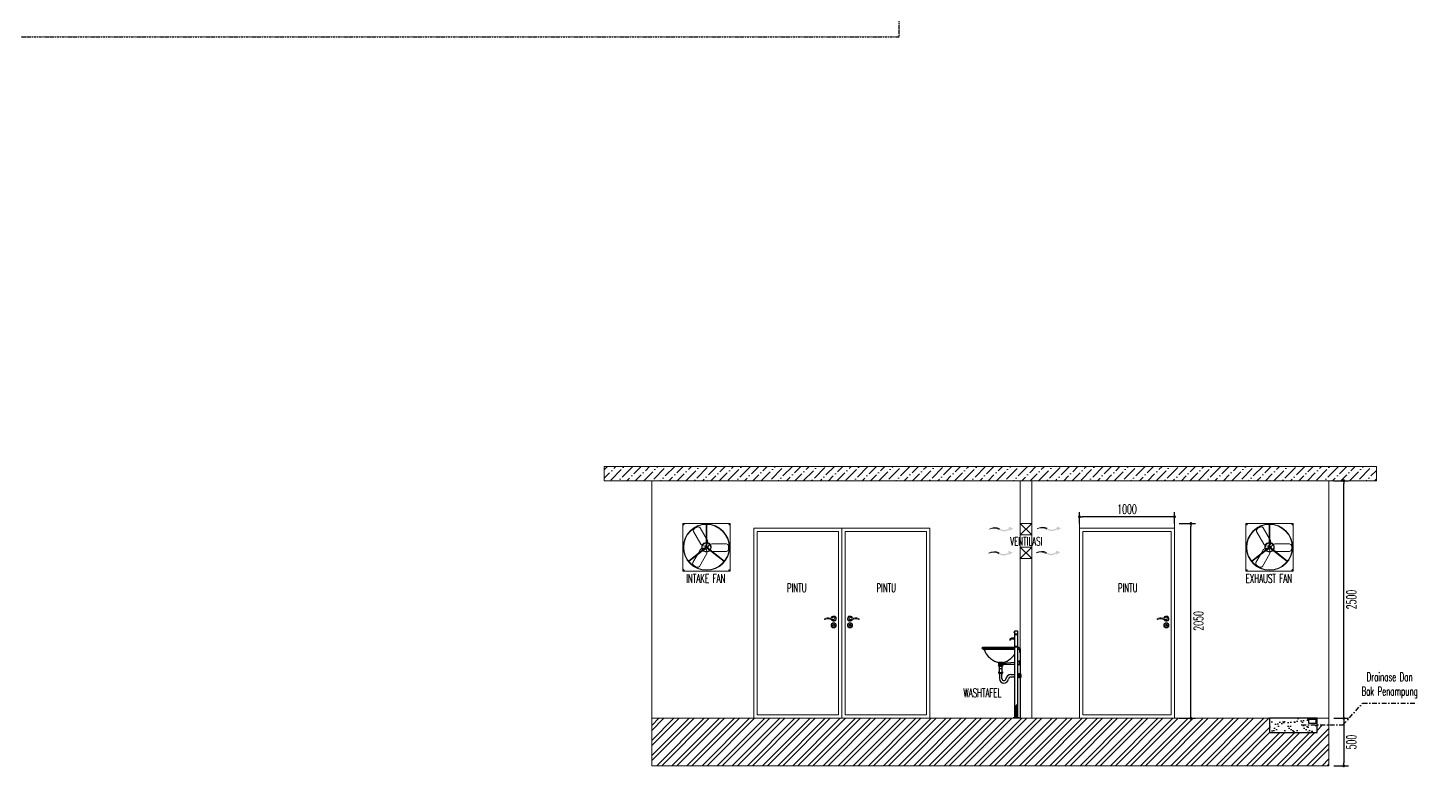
# Model space of a CAD drawing. Header units: millimetres. Extents: x -3140 to 122882, y -13467 to 35950.
# Drawn here: x 76951 to 91580, y 8049 to 15832 of the extents above; entities that cross this region are included whole.
import ezdxf

# ---------------------------------------------------------------- set-up
doc = ezdxf.new("R2010")
doc.units = ezdxf.units.MM
doc.header["$MEASUREMENT"] = 0
doc.linetypes.add('DASHDOT', pattern=[1, 0.5, -0.25, 0, -0.25])
for name, color, linetype, lineweight in [('C NOTASI', 3, 'Continuous', 5), ('inst ME', 7, 'Continuous', 13), ('J', 1, 'Continuous', 13)]:
    doc.layers.add(name, color=color, linetype=linetype, lineweight=lineweight)
doc.styles.add('300', font='rs.shx', dxfattribs={"width": 0.6, "height": 100})
doc.dimstyles.new('300', dxfattribs={"dimtxt": 50, "dimasz": 30, "dimexe": 50, "dimexo": 50, "dimgap": 30, "dimtad": 2, "dimdec": 0, "dimzin": 0, "dimtxsty": '300', "dimblk": 'DOT', "dimcen": 0.2, "dimclrd": 1, "dimclre": 1, "dimclrt": 3, "dimadec": 0, "dimazin": 0, "dimtfac": 1, "dimtdec": 0, "dimtix": 1, "dimtmove": 0, "dimatfit": 3, "dimfxl": 1, "dimtolj": 1, "dimtzin": 0, "dimarcsym": 0})

# ---------------------------------------------------------------- blocks, each defined once
blk = doc.blocks.new('Handle-01')
for centre, radius, start, end in [((-67, -55), 64.6, 70.65, 128.4783), ((-31, 66), 62.1, 256.7903, 291.8405), ((0, 0), 30, 198.0295, 169.9627), ((0, 0), 24, 204.5428, 168.2661), ((0, 0), 12, 259.2556, 132.4302), ((-105, -7), 3.6, 119.1006, 286.7307), ((-70, -64), 62.5, 75.7735, 122.6095), ((-12, 119), 130, 250.5926, 267.9682), ((63, 665), 680, 263.3155, 264.7224)]:
    blk.add_arc(centre, radius, start, end)
blk = doc.blocks.new('_Dot')
at = {"color": 0, "lineweight": -2}
blk.add_line((-0.5, 0), (-1, 0), dxfattribs=at)
at = {"color": 0, "const_width": 0.5}
blk.add_lwpolyline([(-0.25, 0, 1), (0.25, 0, 1)], format="xyb", close=True, dxfattribs=at)
blk = doc.blocks.new('*D104')
at = {"color": 1, "lineweight": -2, "transparency": 16777216}
for p, q in [((88016, 10614), (88016, 10735)), ((88986, 10685), (88046, 10685)), ((89016, 10614), (89016, 10735))]:
    blk.add_line(p, q, dxfattribs=at)
at = {"layer": 'Defpoints', "color": 0, "transparency": 16777216}
for p in [(88016, 10685), (88016, 10564), (89016, 10564)]:
    blk.add_point(p, dxfattribs=at)
at = {"color": 1, "lineweight": -2, "transparency": 16777216, "xscale": 30, "yscale": 30, "zscale": 30, "rotation": 180}
blk.add_blockref('_Dot', (88016, 10685), dxfattribs=at)
at = {"color": 1, "lineweight": -2, "transparency": 16777216, "xscale": 30, "yscale": 30, "zscale": 30}
blk.add_blockref('_Dot', (89016, 10685), dxfattribs=at)
at = {"color": 3, "transparency": 16777216, "insert": (88516, 10765), "char_height": 100, "attachment_point": 5, "style": '300'}
blk.add_mtext('\\A1;1000', dxfattribs=at)
blk = doc.blocks.new('*D105')
at = {"color": 1, "lineweight": -2, "transparency": 16777216}
for p, q in [((89066, 10614), (89238, 10614)), ((89188, 8594), (89188, 10584)), ((89066, 8564), (89238, 8564))]:
    blk.add_line(p, q, dxfattribs=at)
at = {"layer": 'Defpoints', "color": 0, "transparency": 16777216}
for p in [(89016, 10614), (89188, 10614), (89016, 8564)]:
    blk.add_point(p, dxfattribs=at)
at = {"color": 1, "lineweight": -2, "transparency": 16777216, "xscale": 30, "yscale": 30, "zscale": 30}
for p, rotation in [((89188, 10614), 90), ((89188, 8564), 270)]:
    blk.add_blockref('_Dot', p, dxfattribs=dict(at, rotation=rotation))
at = {"color": 3, "transparency": 16777216, "insert": (89268, 9589), "char_height": 100, "attachment_point": 5, "rotation": 90, "style": '300'}
blk.add_mtext('\\A1;2050', dxfattribs=at)
blk = doc.blocks.new('*D106')
at = {"color": 1, "lineweight": -2, "transparency": 16777216}
for p, q in [((90691, 8564), (90847, 8564)), ((90797, 8534), (90797, 8094)), ((90691, 8064), (90847, 8064))]:
    blk.add_line(p, q, dxfattribs=at)
at = {"layer": 'Defpoints', "color": 0, "transparency": 16777216}
for p in [(90641, 8564), (90641, 8064), (90797, 8064)]:
    blk.add_point(p, dxfattribs=at)
at = {"color": 1, "lineweight": -2, "transparency": 16777216, "xscale": 30, "yscale": 30, "zscale": 30}
for p, rotation in [((90797, 8564), 90), ((90797, 8064), 270)]:
    blk.add_blockref('_Dot', p, dxfattribs=dict(at, rotation=rotation))
at = {"color": 3, "transparency": 16777216, "insert": (90877, 8314), "char_height": 100, "attachment_point": 5, "rotation": 90, "style": '300'}
blk.add_mtext('\\A1;500', dxfattribs=at)
blk = doc.blocks.new('*D107')
at = {"color": 1, "lineweight": -2, "transparency": 16777216}
for p, q in [((90691, 11064), (90847, 11064)), ((90797, 8594), (90797, 11034)), ((90691, 8564), (90847, 8564))]:
    blk.add_line(p, q, dxfattribs=at)
at = {"layer": 'Defpoints', "color": 0, "transparency": 16777216}
for p in [(90641, 11064), (90797, 11064), (90641, 8564)]:
    blk.add_point(p, dxfattribs=at)
at = {"color": 1, "lineweight": -2, "transparency": 16777216, "xscale": 30, "yscale": 30, "zscale": 30}
for p, rotation in [((90797, 11064), 90), ((90797, 8564), 270)]:
    blk.add_blockref('_Dot', p, dxfattribs=dict(at, rotation=rotation))
at = {"color": 3, "transparency": 16777216, "insert": (90877, 9814), "char_height": 100, "attachment_point": 5, "rotation": 90, "style": '300'}
blk.add_mtext('\\A1;2500', dxfattribs=at)
blk = doc.blocks.new('A$C6E2B1FF7')
for p, q in [((0.395, 1.031), (0.384, 1.031)), ((0.395, 1.028), (0.384, 1.028)), ((0.395, 1.01), (0.395, 1.05)), ((0.395, 1.05), (0.425, 1.05)), ((0.425, 1.01), (0.395, 1.01)), ((0.395, 0.86), (0.395, 1.006)), ((0.395, 1.006), (0.425, 1.006)), ((0.397, 1.01), (0.397, 1.006)), ((0.423, 1.01), (0.423, 1.006)), ((0.425, 1.05), (0.425, 1.01)), ((0.425, 1.006), (0.425, 0.86)), ((0.395, 0.848), (0.008, 0.848)), ((0.332, 0.94), (0.338, 0.938)), ((0.395, 0.96), (0.355, 0.96)), ((0.355, 0.954), (0.395, 0.954)), ((0.425, 0.86), (0.395, 0.86)), ((0.395, 0.004), (0.395, 0.856)), ((0.395, 0.856), (0.425, 0.856)), ((0.397, 0.86), (0.397, 0.856)), ((0.423, 0.86), (0.423, 0.856)), ((0.425, 0.856), (0.425, 0.004)), ((0.443, 0.848), (0.425, 0.848)), ((0.008, 0.833), (0.016, 0.833)), ((0.395, 0.833), (0.016, 0.833)), ((0.019, 0.827), (0.395, 0.827)), ((0.052, 0.774), (0.031, 0.822)), ((0.252, 0.667), (0.199, 0.667)), ((0.248, 0.662), (0.395, 0.674)), ((0.435, 0.833), (0.425, 0.833)), ((0.425, 0.827), (0.44, 0.827)), ((0.425, 0.827), (0.432, 0.827)), ((0.425, 0.68), (0.451, 0.686)), ((0.435, 0.833), (0.443, 0.833)), ((0.44, 0.827), (0.451, 0.827)), ((0.443, 0.833), (0.457, 0.833)), ((0.451, 0.827), (0.451, 0.793)), ((0.451, 0.793), (0.457, 0.793)), ((0.451, 0.641), (0.451, 0.691)), ((0.451, 0.691), (0.457, 0.691)), ((0.457, 0.833), (0.457, 0)), ((0.197, 0.632), (0.205, 0.626)), ((0.253, 0.632), (0.197, 0.632)), ((0.197, 0.549), (0.205, 0.543)), ((0.209, 0.549), (0.197, 0.549)), ((0.203, 0.647), (0.203, 0.662)), ((0.203, 0.662), (0.248, 0.662)), ((0.203, 0.647), (0.246, 0.647)), ((0.205, 0.647), (0.205, 0.632)), ((0.205, 0.626), (0.205, 0.619)), ((0.205, 0.626), (0.246, 0.626)), ((0.205, 0.619), (0.208, 0.619)), ((0.205, 0.543), (0.205, 0.535)), ((0.205, 0.543), (0.246, 0.543)), ((0.205, 0.535), (0.21, 0.535)), ((0.208, 0.619), (0.208, 0.598)), ((0.243, 0.619), (0.208, 0.619)), ((0.208, 0.598), (0.209, 0.598)), ((0.209, 0.598), (0.242, 0.598)), ((0.209, 0.598), (0.209, 0.549)), ((0.209, 0.549), (0.242, 0.549)), ((0.24, 0.535), (0.21, 0.535)), ((0.21, 0.535), (0.21, 0.475)), ((0.24, 0.535), (0.246, 0.535)), ((0.24, 0.475), (0.24, 0.535)), ((0.242, 0.598), (0.243, 0.598)), ((0.242, 0.549), (0.242, 0.598)), ((0.253, 0.549), (0.242, 0.549)), ((0.243, 0.598), (0.243, 0.619)), ((0.243, 0.619), (0.246, 0.619)), ((0.246, 0.647), (0.395, 0.647)), ((0.246, 0.647), (0.246, 0.632)), ((0.246, 0.626), (0.253, 0.632)), ((0.246, 0.619), (0.246, 0.626)), ((0.246, 0.543), (0.253, 0.549)), ((0.246, 0.535), (0.246, 0.543)), ((0.348, 0.524), (0.395, 0.524)), ((0.425, 0.646), (0.451, 0.646)), ((0.425, 0.524), (0.444, 0.524)), ((0.444, 0.524), (0.444, 0.536)), ((0.444, 0.536), (0.457, 0.536)), ((0.444, 0.524), (0.444, 0.494)), ((0.457, 0.641), (0.451, 0.641)), ((0.457, 0.536), (0.457, 0.483)), ((0.472, 0.526), (0.457, 0.526)), ((0.457, 0.51), (0.472, 0.51)), ((0.472, 0.492), (0.472, 0.526)), ((0.395, 0.494), (0.348, 0.494)), ((0.444, 0.494), (0.425, 0.494)), ((0.444, 0.483), (0.444, 0.494)), ((0.457, 0.483), (0.444, 0.483)), ((0.457, 0.492), (0.472, 0.492)), ((0.447, 0.004), (0.375, 0.004)), ((0.375, 0.004), (0.375, 0)), ((0.399, 0.004), (0.399, 0.139)), ((0.402, 0.004), (0.402, 0.143)), ((0.405, 0.004), (0.405, 0.148)), ((0.41, 0.004), (0.41, 0.153)), ((0.419, 0.004), (0.419, 0.162)), ((0.447, 0), (0.447, 0.004))]:
    blk.add_line(p, q)
for centre, radius, start, end in [((0.008, 0.841), 0.00774, 90, 270), ((0.355, 0.937), 0.0227, 88.6757, 172.7204), ((0.358, 0.934), 0.0198, 97.0492, 169.4794), ((0.443, 0.841), 0.00774, 270, 90), ((0.021, 0.832), 0.00515, 166.683, 249.3475), ((0.016, 0.805), 0.0225, 49.2504, 75.1216), ((0.252, 0.9), 0.236, 212.2444, 231.4845), ((0.261, 0.905), 0.246, 230.5265, 255.486), ((0.195, 0.657), 0.0106, 26.899, 68.7989), ((0.255, 0.658), 0.0103, 110.6393, 153.6628), ((0.19, 0.905), 0.246, 284.514, 309.4735), ((0.199, 0.9), 0.236, 308.5155, 326.2119), ((0.435, 0.805), 0.0225, 104.8784, 114.4741), ((0.43, 0.832), 0.00515, 290.6525, 13.317), ((0.348, 0.464), 0.06, 90, 172.7326), ((0.265, 0.475), 0.0541, 180, 352.7326), ((0.265, 0.475), 0.0241, 180, 352.7326), ((0.348, 0.464), 0.03, 90, 172.7326), ((0.519, 0.052), 0.149, 128.9796, 146.204)]:
    blk.add_arc(centre, radius, start, end)
blk.add_ellipse((0.384, 1.03), major_axis=(0, -0.0015), ratio=0.505358, start_param=3.141593, end_param=6.283185)

msp = doc.modelspace()

# ---------------------------------------------------------------- hatches: boundary and pattern name
h = msp.add_hatch()
h.set_pattern_fill('AR-SAND', color=256, scale=50, angle=360)
h.set_pattern_definition([(37.5, (5727.55, -17750.67), (-3.14967, 96.34119), [0, -76, 0, -85, 0, -81.25]), (7.5, (5727.55, -17750.67), (88.48884, 141.1073), [0, -41, 0, -68.5, 0, -26.25]), (327.5, (5666.05, -17750.67), (155.70709, 0.28295), [0, -25, 0, -90, 0, -117.5]), (317.5, (5666.05, -17750.67), (150.30633, 43.88378), [0, -12.5, 0, -59, 0, -67.5])])
h.paths.add_polyline_path([(90516, 8554.3), (90506, 8554.3), (90506, 8514.3), (90426, 8514.3), (90426, 8554.3), (90416, 8554.3), (90416, 8564.3), (90016, 8564.3), (90016, 8414.3), (90516, 8414.3)])
at = {"layer": 'inst ME'}
h = msp.add_hatch(dxfattribs=at)
h.set_pattern_fill('ANSI36', color=4, scale=500)
h.set_pattern_definition([(45, (81028.55, -70711.004), (33.14563, 121.53398), [156.25, -31.25, 0, -31.25])])
h.paths.add_polyline_path([(83016, 11214.3), (91141, 11214.3), (91141, 11064.3), (90641, 11064.3), (83016, 11064.3)])
h = msp.add_hatch(color=4, dxfattribs=at)
h.dxf.hatch_style = 1
h.paths.add_polyline_path([(87275.6, 10535.5), (87278.3, 10554.2, -0.3986171), (87171.3, 10550.4, 0.2560983), (87067.7, 10555, -0.2544193), (87175.4, 10561, 0.3471994), (87278.3, 10566.2), (87269.1, 10581.7), (87320.1, 10562.8)])
h = msp.add_hatch(color=4, dxfattribs=at)
h.dxf.hatch_style = 1
h.paths.add_polyline_path([(87777.8, 10538.7), (87780.5, 10557.3, -0.3986171), (87673.5, 10553.5, 0.2560983), (87569.9, 10558.2, -0.2544193), (87677.6, 10564.2, 0.3471994), (87780.5, 10569.3), (87771.3, 10584.8), (87822.3, 10565.9)])
h = msp.add_hatch(color=4, dxfattribs=at)
h.dxf.hatch_style = 1
h.paths.add_polyline_path([(87270.7, 10281.5), (87273.3, 10300.2, -0.3986171), (87166.3, 10296.4, 0.2560983), (87062.7, 10301, -0.2544193), (87170.4, 10307, 0.3471994), (87273.3, 10312.2), (87264.1, 10327.7), (87315.1, 10308.8)])
h = msp.add_hatch(color=4, dxfattribs=at)
h.dxf.hatch_style = 1
h.paths.add_polyline_path([(87769.9, 10284.7), (87772.5, 10303.3, -0.3986171), (87665.5, 10299.6, 0.2560983), (87561.9, 10304.2, -0.2544193), (87669.6, 10310.2, 0.3471994), (87772.5, 10315.4), (87763.3, 10330.9), (87814.3, 10312)])
h = msp.add_hatch(dxfattribs=at)
h.set_pattern_fill('ANSI32', color=129, scale=300)
h.set_pattern_definition([(45, (5727.55, -17750.67), (-79.54951, 79.54951), []), (45, (5780.58, -17750.67), (-79.54951, 79.54951), [])])
h.paths.add_polyline_path([(90641, 8495), (90516, 8495), (90516, 8414.3), (90016, 8414.3), (90016, 8564.3), (83516, 8564.3), (83516, 8064.3), (90641, 8064.3)])

# ---------------------------------------------------------------- linework, layer by layer
at = {"linetype": 'DASHDOT'}
msp.add_lwpolyline([(76583.4, 15735.3), (86118.4, 15735.3), (86118.4, 23054.3), (76583.4, 23054.3)], close=True, dxfattribs=at)
for points in [[(83848.8, 10606.5), (83845.3, 10606.5)], [(83848.8, 10606.5), (83845.3, 10606.5)], [(83848.8, 10604.5), (83845.3, 10604.5)], [(83848.8, 10604.5), (83845.3, 10604.5)], [(83848.8, 10606.5), (83848.8, 10609.9)], [(83848.8, 10606.5), (83848.8, 10609.9)], [(83848.8, 10604.5), (83848.8, 10601)], [(83848.8, 10604.5), (83848.8, 10601)], [(83850.8, 10606.5), (83850.8, 10609.9)], [(83850.8, 10606.5), (83850.8, 10609.9)], [(83850.8, 10606.5), (83854.2, 10606.5)], [(83850.8, 10606.5), (83854.2, 10606.5)], [(83850.8, 10604.5), (83850.8, 10601)], [(83850.8, 10604.5), (83850.8, 10601)], [(83850.8, 10604.5), (83854.2, 10604.5)], [(83850.8, 10604.5), (83854.2, 10604.5)], [(84331.3, 10606.5), (84327.8, 10606.5)], [(84331.3, 10606.5), (84327.8, 10606.5)], [(84331.3, 10604.5), (84327.8, 10604.5)], [(84331.3, 10604.5), (84327.8, 10604.5)], [(84331.3, 10606.5), (84331.3, 10609.9)], [(84331.3, 10606.5), (84331.3, 10609.9)], [(84331.3, 10604.5), (84331.3, 10601)], [(84331.3, 10604.5), (84331.3, 10601)], [(84333.3, 10606.5), (84333.3, 10609.9)], [(84333.3, 10606.5), (84333.3, 10609.9)], [(84333.3, 10606.5), (84336.7, 10606.5)], [(84333.3, 10606.5), (84336.7, 10606.5)], [(84333.3, 10604.5), (84336.7, 10604.5)], [(84333.3, 10604.5), (84336.7, 10604.5)], [(84333.3, 10604.5), (84333.3, 10601)], [(84333.3, 10604.5), (84333.3, 10601)], [(87516, 10614.3), (87391, 10494.3)], [(87516, 10494.3), (87391, 10614.3)], [(89773.7, 10606.5), (89770.2, 10606.5)], [(89773.7, 10606.5), (89770.2, 10606.5)], [(89773.7, 10604.5), (89770.2, 10604.5)], [(89773.7, 10604.5), (89770.2, 10604.5)], [(89773.7, 10606.5), (89773.7, 10609.9)], [(89773.7, 10606.5), (89773.7, 10609.9)], [(89773.7, 10604.5), (89773.7, 10601)], [(89773.7, 10604.5), (89773.7, 10601)], [(89775.7, 10606.5), (89775.7, 10609.9)], [(89775.7, 10606.5), (89775.7, 10609.9)], [(89775.7, 10606.5), (89779.1, 10606.5)], [(89775.7, 10606.5), (89779.1, 10606.5)], [(89775.7, 10604.5), (89775.7, 10601)], [(89775.7, 10604.5), (89775.7, 10601)], [(89775.7, 10604.5), (89779.1, 10604.5)], [(89775.7, 10604.5), (89779.1, 10604.5)], [(90256.2, 10606.5), (90252.7, 10606.5)], [(90256.2, 10606.5), (90252.7, 10606.5)], [(90256.2, 10604.5), (90252.7, 10604.5)], [(90256.2, 10604.5), (90252.7, 10604.5)], [(90256.2, 10606.5), (90256.2, 10609.9)], [(90256.2, 10606.5), (90256.2, 10609.9)], [(90256.2, 10604.5), (90256.2, 10601)], [(90256.2, 10604.5), (90256.2, 10601)], [(90258.2, 10606.5), (90258.2, 10609.9)], [(90258.2, 10606.5), (90258.2, 10609.9)], [(90258.2, 10606.5), (90261.6, 10606.5)], [(90258.2, 10606.5), (90261.6, 10606.5)], [(90258.2, 10604.5), (90261.6, 10604.5)], [(90258.2, 10604.5), (90261.6, 10604.5)], [(90258.2, 10604.5), (90258.2, 10601)], [(90258.2, 10604.5), (90258.2, 10601)], [(87516, 10364.3), (87391, 10244.3)], [(87516, 10244.3), (87391, 10364.3)], [(83848.8, 10124.1), (83845.3, 10124.1)], [(83848.8, 10124.1), (83845.3, 10124.1)], [(83848.8, 10122.1), (83845.3, 10122.1)], [(83848.8, 10122.1), (83845.3, 10122.1)], [(83848.8, 10124.1), (83848.8, 10127.6)], [(83848.8, 10124.1), (83848.8, 10127.6)], [(83848.8, 10122.1), (83848.8, 10118.7)], [(83848.8, 10122.1), (83848.8, 10118.7)], [(83850.8, 10124.1), (83850.8, 10127.6)], [(83850.8, 10124.1), (83850.8, 10127.6)], [(83850.8, 10124.1), (83854.2, 10124.1)], [(83850.8, 10124.1), (83854.2, 10124.1)], [(83850.8, 10122.1), (83850.8, 10118.7)], [(83850.8, 10122.1), (83850.8, 10118.7)], [(83850.8, 10122.1), (83854.2, 10122.1)], [(83850.8, 10122.1), (83854.2, 10122.1)], [(84331.3, 10124.1), (84327.8, 10124.1)], [(84331.3, 10124.1), (84327.8, 10124.1)], [(84331.3, 10122.1), (84327.8, 10122.1)], [(84331.3, 10122.1), (84327.8, 10122.1)], [(84331.3, 10124.1), (84331.3, 10127.6)], [(84331.3, 10124.1), (84331.3, 10127.6)], [(84331.3, 10122.1), (84331.3, 10118.7)], [(84331.3, 10122.1), (84331.3, 10118.7)], [(84333.3, 10124.1), (84333.3, 10127.6)], [(84333.3, 10124.1), (84333.3, 10127.6)], [(84333.3, 10124.1), (84336.7, 10124.1)], [(84333.3, 10124.1), (84336.7, 10124.1)], [(84333.3, 10122.1), (84336.7, 10122.1)], [(84333.3, 10122.1), (84336.7, 10122.1)], [(84333.3, 10122.1), (84333.3, 10118.7)], [(84333.3, 10122.1), (84333.3, 10118.7)], [(89773.7, 10124.1), (89770.2, 10124.1)], [(89773.7, 10124.1), (89770.2, 10124.1)], [(89773.7, 10122.1), (89770.2, 10122.1)], [(89773.7, 10122.1), (89770.2, 10122.1)], [(89773.7, 10124.1), (89773.7, 10127.6)], [(89773.7, 10124.1), (89773.7, 10127.6)], [(89773.7, 10122.1), (89773.7, 10118.7)], [(89773.7, 10122.1), (89773.7, 10118.7)], [(89775.7, 10124.1), (89775.7, 10127.6)], [(89775.7, 10124.1), (89775.7, 10127.6)], [(89775.7, 10124.1), (89779.1, 10124.1)], [(89775.7, 10124.1), (89779.1, 10124.1)], [(89775.7, 10122.1), (89775.7, 10118.7)], [(89775.7, 10122.1), (89775.7, 10118.7)], [(89775.7, 10122.1), (89779.1, 10122.1)], [(89775.7, 10122.1), (89779.1, 10122.1)], [(90256.2, 10124.1), (90252.7, 10124.1)], [(90256.2, 10124.1), (90252.7, 10124.1)], [(90256.2, 10122.1), (90252.7, 10122.1)], [(90256.2, 10122.1), (90252.7, 10122.1)], [(90256.2, 10124.1), (90256.2, 10127.6)], [(90256.2, 10124.1), (90256.2, 10127.6)], [(90256.2, 10122.1), (90256.2, 10118.7)], [(90256.2, 10122.1), (90256.2, 10118.7)], [(90258.2, 10124.1), (90258.2, 10127.6)], [(90258.2, 10124.1), (90258.2, 10127.6)], [(90258.2, 10124.1), (90261.6, 10124.1)], [(90258.2, 10124.1), (90261.6, 10124.1)], [(90258.2, 10122.1), (90261.6, 10122.1)], [(90258.2, 10122.1), (90261.6, 10122.1)], [(90258.2, 10122.1), (90258.2, 10118.7)], [(90258.2, 10122.1), (90258.2, 10118.7)], [(90016, 8564.3), (90016, 8414.3), (90516, 8414.3), (90516, 8564.3), (90016, 8564.3)], [(90416, 8564.3), (90416, 8554.3), (90426, 8554.3), (90516, 8554.3), (90516, 8564.3), (90416, 8564.3)], [(90426, 8554.3), (90426, 8514.3), (90506, 8514.3), (90506, 8554.3), (90426, 8554.3)]]:
    msp.add_lwpolyline(points)
at = {"color": 3, "linetype": 'DASHDOT', "ltscale": 100}
msp.add_lwpolyline([(90349.7, 8495), (90788.8, 8495), (90995.7, 8722.5), (91580, 8722.5)], dxfattribs=at)
for centre in [(83849.8, 10605.5), (84332.3, 10605.5), (89774.7, 10605.5), (90257.2, 10605.5), (83849.8, 10123.1), (84332.3, 10123.1), (89774.7, 10123.1), (90257.2, 10123.1)]:
    msp.add_circle(centre, 4.56)
for centre, start, end in [((83849.8, 10605.5), 104.00845, 165.99155), ((83849.8, 10605.5), 194.00845, 255.99155), ((83849.8, 10605.5), 14.00845, 75.99155), ((83849.8, 10605.5), 284.00845, 345.99155), ((84332.3, 10605.5), 104.00845, 165.99155), ((84332.3, 10605.5), 194.00845, 255.99155), ((84332.3, 10605.5), 14.00845, 75.99155), ((84332.3, 10605.5), 284.00845, 345.99155), ((89774.7, 10605.5), 104.00845, 165.99155), ((89774.7, 10605.5), 194.00845, 255.99155), ((89774.7, 10605.5), 14.00845, 75.99155), ((89774.7, 10605.5), 284.00845, 345.99155), ((90257.2, 10605.5), 104.00845, 165.99155), ((90257.2, 10605.5), 194.00845, 255.99155), ((90257.2, 10605.5), 14.00845, 75.99155), ((90257.2, 10605.5), 284.00845, 345.99155), ((83849.8, 10123.1), 104.00845, 165.99155), ((83849.8, 10123.1), 194.00845, 255.99155), ((83849.8, 10123.1), 14.00845, 75.99155), ((83849.8, 10123.1), 284.00845, 345.99155), ((84332.3, 10123.1), 104.00845, 165.99155), ((84332.3, 10123.1), 194.00845, 255.99155), ((84332.3, 10123.1), 14.00845, 75.99155), ((84332.3, 10123.1), 284.00845, 345.99155), ((89774.7, 10123.1), 104.00845, 165.99155), ((89774.7, 10123.1), 194.00845, 255.99155), ((89774.7, 10123.1), 14.00845, 75.99155), ((89774.7, 10123.1), 284.00845, 345.99155), ((90257.2, 10123.1), 104.00845, 165.99155), ((90257.2, 10123.1), 194.00845, 255.99155), ((90257.2, 10123.1), 14.00845, 75.99155), ((90257.2, 10123.1), 284.00845, 345.99155)]:
    msp.add_arc(centre, 4.13, start, end)
at = {"layer": 'inst ME'}
for points in [[(83016, 11214.3), (91141, 11214.3)], [(83516, 11064.3), (83016, 11064.3), (83016, 11214.3), (83516, 11214.3)], [(90641, 11064.3), (91141, 11064.3), (91141, 11214.3), (90641, 11214.3)], [(83016, 11064.3), (91141, 11064.3)], [(83516, 11064.3), (83016, 11064.3)], [(83516, 11064.3), (83516, 8064.3)], [(87391, 11064.3), (87391, 8564.3)], [(87391, 8564.3), (87391, 11064.3)], [(87516, 11064.3), (87516, 8564.3)], [(90641, 11064.3), (90641, 8064.3)], [(84032.1, 10395.1), (83954.4, 10529.4), (83952.5, 10543.7), (83963.8, 10559.9), (83992.3, 10576.4), (84012, 10578.1), (84023.5, 10569.4), (84101.2, 10435.1), (84104.7, 10414.7), (84104.1, 10412.6)], [(84087.4, 10603.6), (84087.4, 10368)], [(84094.6, 10603.6), (84094.6, 10368)], [(87391, 10614.3), (87516, 10614.3)], [(88016, 10614.3), (88016, 8564.3)], [(88016, 10564.3), (89016, 10564.3)], [(89016, 10614.3), (89016, 8564.3)], [(89957, 10395.1), (89879.3, 10529.4), (89877.4, 10543.7), (89888.8, 10559.9), (89917.2, 10576.4), (89936.9, 10578.1), (89948.4, 10569.4), (90026.1, 10435.1), (90029.6, 10414.7), (90029, 10412.6)], [(90012.3, 10603.6), (90012.3, 10368)], [(90019.6, 10603.6), (90019.6, 10368)], [(84045.2, 10384.3), (84032.1, 10395.1)], [(84102.8, 10407.6), (84099.6, 10395.8), (84094.6, 10390.5)], [(84110.1, 10353.8), (84108.3, 10360), (84113.9, 10378.9), (84126.6, 10391.6)], [(84131.3, 10394), (84147.2, 10399.9)], [(84147.2, 10399.9), (84302.3, 10399.9), (84315.7, 10394.4), (84324, 10376.4), (84324, 10343.5), (84315.7, 10325.6), (84302.3, 10320.1), (84152.9, 10320.1)], [(87516, 10494.3), (87391, 10494.3)], [(89970.1, 10384.3), (89957, 10395.1)], [(90027.7, 10407.6), (90024.6, 10395.8), (90019.6, 10390.5)], [(90035.1, 10353.8), (90033.3, 10360), (90038.8, 10378.9), (90051.6, 10391.6)], [(90056.2, 10394), (90072.1, 10399.9)], [(90072.1, 10399.9), (90227.3, 10399.9), (90240.6, 10394.4), (90249, 10376.4), (90249, 10343.5), (90240.6, 10325.6), (90227.3, 10320.1), (90077.8, 10320.1)], [(83900.9, 10218.9), (84085.8, 10364.8)], [(83905.4, 10213.2), (84090.3, 10359.2)], [(84093.8, 10298), (84017.3, 10163), (84006, 10154.1), (83986.2, 10155.6), (83957.6, 10171.8), (83946.1, 10188), (83947.9, 10202.3), (83993.3, 10282.5)], [(84002.7, 10299.2), (84024.3, 10337.3), (84040.1, 10350.7), (84042.7, 10351.4)], [(84047.7, 10352.8), (84058.9, 10355.9), (84071, 10353.1)], [(84087.4, 10382.8), (84086.1, 10381.5), (84066.9, 10376.8), (84049.6, 10381.5)], [(84079.2, 10350.4), (84091.8, 10337.3), (84096.7, 10319.8)], [(84276.6, 10213.2), (84091.7, 10359.2)], [(84096.4, 10314.6), (84093.8, 10298)], [(84281.1, 10218.9), (84096.2, 10364.8)], [(84122.6, 10332.4), (84113.9, 10341.1), (84113.7, 10341.8)], [(84135.9, 10324.2), (84127.7, 10327.3), (84126.2, 10328.8)], [(87391, 10364.3), (87516, 10364.3)], [(87516, 10244.3), (87391, 10244.3)], [(89825.9, 10218.9), (90010.8, 10364.8)], [(89830.4, 10213.2), (90015.3, 10359.2)], [(90018.7, 10298), (89942.3, 10163), (89930.9, 10154.1), (89911.1, 10155.6), (89882.6, 10171.8), (89871.1, 10188), (89872.8, 10202.3), (89918.2, 10282.5)], [(89927.6, 10299.2), (89949.2, 10337.3), (89965, 10350.7), (89967.6, 10351.4)], [(89972.6, 10352.8), (89983.9, 10355.9), (89995.9, 10353.1)], [(90012.3, 10382.8), (90011, 10381.5), (89991.9, 10376.8), (89974.5, 10381.5)], [(90004.1, 10350.4), (90016.8, 10337.3), (90021.6, 10319.8)], [(90201.5, 10213.2), (90016.6, 10359.2)], [(90021.4, 10314.6), (90018.7, 10298)], [(90206, 10218.9), (90021.1, 10364.8)], [(90047.5, 10332.4), (90038.8, 10341.1), (90038.6, 10341.8)], [(90060.9, 10324.2), (90052.7, 10327.3), (90051.1, 10328.8)], [(83516, 8564.3), (90641, 8564.3)], [(83516, 8064.3), (90641, 8064.3)]]:
    msp.add_lwpolyline(points, dxfattribs=at)
for points in [[(84341, 10614.3), (83841, 10614.3), (83841, 10114.3), (84341, 10114.3)], [(85515.9, 8564.3), (84591.1, 8564.3), (84591.1, 10564.3), (85515.9, 10564.3)], [(86441.1, 10564.3), (85515.9, 10564.3), (85515.9, 8564.3), (86441.1, 8564.3)], [(89016, 10564.3), (88016, 10564.3), (88016, 8564.3), (89016, 8564.3)], [(90265.9, 10614.3), (89765.9, 10614.3), (89765.9, 10114.3), (90265.9, 10114.3)], [(85480.9, 8599.3), (84626.1, 8599.3), (84626.1, 10529.3), (85480.9, 10529.3)], [(86406.1, 10529.3), (85550.9, 10529.3), (85550.9, 8599.3), (86406.1, 8599.3)], [(88981, 10529.3), (88051, 10529.3), (88051, 8599.3), (88981, 8599.3)]]:
    msp.add_lwpolyline(points, close=True, dxfattribs=at)
for centre, radius in [((84091, 10364.3), 242.9), ((84091, 10364.3), 239.3), ((90015.9, 10364.3), 242.9), ((90015.9, 10364.3), 239.3), ((84091, 10364.3), 5.19), ((90015.9, 10364.3), 5.19)]:
    msp.add_circle(centre, radius, dxfattribs=at)
for centre, radius, start, end in [((87127.1, 10459.1), 112.9, 64.64743, 121.74466), ((87115.3, 10458.2), 107.9, 58.70588, 116.16437), ((87629.3, 10462.2), 112.9, 64.64743, 121.74466), ((87617.5, 10461.3), 107.9, 58.70588, 116.16437), ((84091, 10364.3), 50, 94.15565, 214.13644), ((84091, 10364.3), 44.8, 94.63494, 213.65715), ((84091, 10364.3), 50, 325.86356, 85.84435), ((84091, 10364.3), 44.8, 326.34285, 85.36506), ((90015.9, 10364.3), 50, 94.15565, 214.13644), ((90015.9, 10364.3), 44.8, 94.63494, 213.65715), ((90015.9, 10364.3), 50, 325.86356, 85.84435), ((90015.9, 10364.3), 44.8, 326.34285, 85.36506), ((84091, 10364.3), 50, 222.44774, 317.55226), ((84091, 10364.3), 44.8, 222.92703, 317.07297), ((84091, 10364.3), 13.8, 105.24177, 203.05032), ((84091, 10364.3), 13.8, 233.53386, 306.46614), ((84091, 10364.3), 13.8, 336.94968, 74.75823), ((87122.1, 10205), 112.9, 64.64743, 121.74466), ((87110.3, 10204.2), 107.9, 58.70588, 116.16437), ((87621.3, 10208.2), 112.9, 64.64743, 121.74466), ((87609.5, 10207.4), 107.9, 58.70588, 116.16437), ((90015.9, 10364.3), 50, 222.44774, 317.55226), ((90015.9, 10364.3), 44.8, 222.92703, 317.07297), ((90015.9, 10364.3), 13.8, 105.24177, 203.05032), ((90015.9, 10364.3), 13.8, 233.53386, 306.46614), ((90015.9, 10364.3), 13.8, 336.94968, 74.75823)]:
    msp.add_arc(centre, radius, start, end, dxfattribs=at)
at = {"layer": 'J'}
for p, q in [((85429.9, 9535.3), (85429.9, 9550.2)), ((85601.9, 9535.3), (85601.9, 9550.2)), ((88930, 9535.3), (88930, 9550.2))]:
    msp.add_line(p, q, dxfattribs=at)
for centre in [(85429.9, 9542.8), (88930, 9542.8)]:
    msp.add_ellipse(centre, major_axis=(19.1, 19.1), ratio=1, dxfattribs=at)
for centre, major_axis in [((85429.9, 9542.8), (-15.3, 15.3)), ((85429.9, 9542.8), (-7.64, 7.64)), ((88930, 9542.8), (-15.3, 15.3)), ((88930, 9542.8), (-7.64, 7.64))]:
    msp.add_ellipse(centre, major_axis=major_axis, ratio=1, start_param=1.5707963, end_param=7.8539816, dxfattribs=at)
at = {"layer": 'J', "extrusion": (0, 0, -1)}
msp.add_ellipse((85601.9, 9542.8), major_axis=(-19.1, 19.1), ratio=1, dxfattribs=at)
for major_axis in [(15.3, 15.3), (7.64, 7.64)]:
    msp.add_ellipse((85601.9, 9542.8), major_axis=major_axis, ratio=1, start_param=1.5707963, end_param=7.8539816, dxfattribs=at)

# ---------------------------------------------------------------- block references
at = {"color": 7, "xscale": 877.7777777777777, "yscale": 877.7777777777777, "zscale": 877.7777777777777}
msp.add_blockref('A$C6E2B1FF7', (86989.4, 8564.3), dxfattribs=at)
at = {"layer": 'J', "extrusion": (0, 0, -1), "yscale": 0.8998638043971724, "zscale": -0.8998638043971724}
for p, xscale in [((-85429.9, 9613.6), -0.8998638043971724), ((-85601.9, 9613.6), 0.8998638043971724), ((-88930, 9613.6), -0.8998638043971724)]:
    msp.add_blockref('Handle-01', p, dxfattribs=dict(at, xscale=xscale))

# ---------------------------------------------------------------- texts
at = {"layer": 'C NOTASI', "color": 3, "char_height": 90, "width": 569.052, "attachment_point": 5, "style": '300'}
for s, insert in [('\\A1;{\\C256;VENTILASI}', (87456.4, 10426.2)), ('\\A1;{\\C256;INTAKE FAN}', (84084.7, 10035.2)), ('\\A1;PINTU', (85041.6, 9936.5)), ('\\A1;PINTU', (85983, 9936.5)), ('\\A1;{\\C256;PINTU}', (88523.3, 9936.5)), ('\\A1;EXHAUST FAN', (90009.6, 10035.2)), ('\\A1;{\\C256;WASHTAFEL}', (86994.5, 8832.1))]:
    msp.add_mtext(s, dxfattribs=dict(at, insert=insert))
at = {"layer": 'inst ME', "color": 3, "insert": (91279.9, 8909.7), "char_height": 90, "width": 706.214, "attachment_point": 5, "style": '300'}
msp.add_mtext('\\A1;Drainase Dan Bak Penampung', dxfattribs=at)

# ---------------------------------------------------------------- dimensions: what is measured, and where the dimension line sits
for base, p1, p2, angle, picture, middle in [((90797.5, 11064.3), (90641, 8564.3), (90641, 11064.3), 90, '*D107', (90877.5, 9814.3)), ((88016, 10684.7), (89016, 10564.3), (88016, 10564.3), 180, '*D104', (88516, 10764.7)), ((89188.4, 10614.3), (89016, 8564.3), (89016, 10614.3), 90, '*D105', (89268.4, 9589.3)), ((90797.5, 8064.3), (90641, 8564.3), (90641, 8064.3), 90, '*D106', (90877.5, 8314.3))]:
    dim = msp.add_linear_dim(base=base, p1=p1, p2=p2, angle=angle, dimstyle='300')
    dim.commit()
    dim.dimension.update_dxf_attribs({"geometry": picture, "text_midpoint": middle})

doc.saveas('drawing.dxf')
